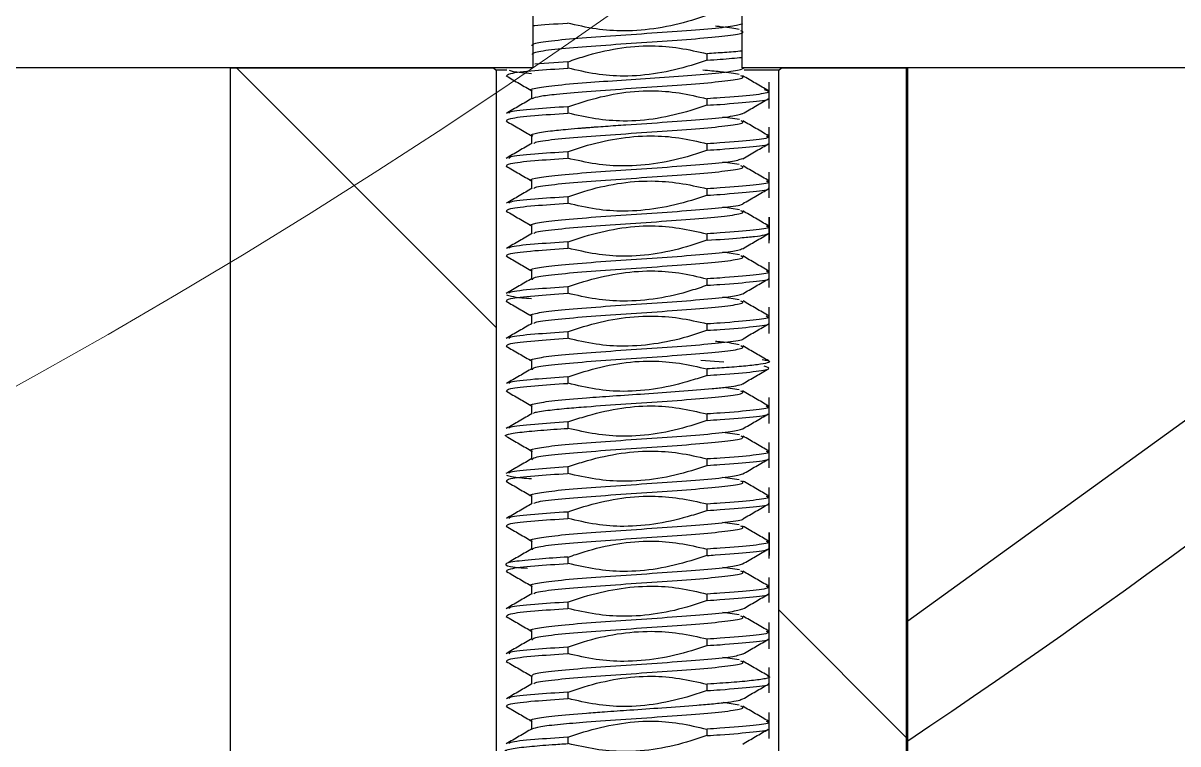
# Model space of a CAD drawing. Header units: millimetres. Extents: x -48 to 1187, y 2 to 839.
# Drawn here: x 148.46 to 153.59, y 371.42 to 374.62 of the extents above; entities that cross this region are included whole.
import ezdxf

# ---------------------------------------------------------------- set-up
doc = ezdxf.new("R2010")
doc.units = ezdxf.units.MM

# ---------------------------------------------------------------- blocks, each defined once
blk = doc.blocks.new('SW_HATCH_1')
at = {"color": 0, "linetype": 'Continuous', "lineweight": 18}
for p, q in [((-4.7283, -1.1532), (-5.8815, 0)), ((-2.9081, -2.9734), (-3.4742, -2.4073))]:
    blk.add_line(p, q, dxfattribs=at)

msp = doc.modelspace()

# ---------------------------------------------------------------- linework, layer by layer
at = {"color": 7, "linetype": 'Continuous', "lineweight": 25}
for p, q in [((150.728068, 381.619203), (150.728068, 374.419203)), ((151.65671, 374.419203), (151.65671, 381.619203)), ((150.883282, 374.447096), (150.736282, 374.436399)), ((150.882733, 374.447061), (150.882733, 374.418522)), ((151.502046, 374.454087), (151.502046, 374.482493)), ((150.728068, 374.419203), (143.378667, 374.419203)), ((149.38416, 374.419203), (149.38416, 366.019203)), ((149.38416, 374.419203), (150.552629, 374.419203)), ((150.552629, 374.419203), (150.565338, 374.409203)), ((150.612033, 374.409203), (150.565338, 374.409203)), ((150.565338, 374.409203), (150.565338, 366.019203)), ((150.612478, 374.419203), (150.61046, 374.41803)), ((155.5584, 374.419203), (151.65671, 374.419203)), ((151.660164, 374.416799), (151.664302, 374.419203)), ((151.819441, 374.409203), (151.665933, 374.409203)), ((151.819441, 374.409203), (151.83215, 374.419203)), ((151.819441, 366.019203), (151.819441, 374.409203)), ((151.83215, 374.419203), (152.385532, 374.419203)), ((152.385532, 374.419203), (152.385532, 366.019203)), ((152.392389, 366.019203), (152.392389, 374.419203)), ((151.777789, 374.239759), (151.777789, 374.356128)), ((150.721289, 374.320322), (150.721289, 374.282285)), ((151.502046, 374.253854), (151.502046, 374.282657)), ((150.882733, 374.247094), (150.882733, 374.218572)), ((151.644701, 374.189856), (151.570732, 374.200758)), ((151.777789, 374.044435), (151.777789, 374.156128)), ((150.721289, 374.120328), (150.721289, 374.082977)), ((151.502046, 374.054056), (151.502046, 374.082578)), ((150.882733, 374.047087), (150.882733, 374.018565)), ((151.644544, 373.989856), (151.57083, 374.000693)), ((151.777789, 373.842781), (151.777789, 373.956128)), ((150.721289, 373.920296), (150.721289, 373.882838)), ((151.502046, 373.854025), (151.502046, 373.882547)), ((150.882733, 373.847061), (150.882733, 373.818538)), ((151.645575, 373.789644), (151.571152, 373.800699)), ((150.721289, 373.720271), (150.721289, 373.68222)), ((151.777789, 373.654013), (151.777789, 373.756128)), ((151.777789, 373.756128), (151.777789, 373.654013)), ((151.777789, 373.64083), (151.777789, 373.756128)), ((151.502046, 373.654077), (151.502046, 373.682605)), ((150.882733, 373.647075), (150.882733, 373.618545)), ((151.644689, 373.589856), (151.570955, 373.600719)), ((150.721289, 373.520562), (150.721289, 373.482635)), ((151.777789, 373.444369), (151.777789, 373.556128)), ((151.502046, 373.454057), (151.502046, 373.482582)), ((150.882733, 373.447096), (150.882733, 373.418573)), ((151.644634, 373.389856), (151.570949, 373.400705)), ((150.721289, 373.320309), (150.721289, 373.283097)), ((151.777789, 373.239708), (151.777789, 373.356127)), ((151.502046, 373.254041), (151.502046, 373.282562)), ((150.882733, 373.24707), (150.882733, 373.218549)), ((150.721289, 373.120278), (150.721289, 373.082421)), ((151.575119, 373.113094), (151.473247, 373.120341)), ((151.502046, 373.05409), (151.502046, 373.082509)), ((150.882733, 373.047064), (150.882733, 373.018524)), ((151.644632, 372.989796), (151.584464, 372.998667)), ((151.777789, 372.840274), (151.777789, 372.956118)), ((150.721289, 372.920277), (150.721289, 372.88232)), ((150.882733, 372.847096), (150.882733, 372.81858)), ((151.502046, 372.853965), (151.502046, 372.88266)), ((151.644696, 372.789856), (151.570708, 372.80076)), ((151.777789, 372.64362), (151.777789, 372.756118)), ((150.721289, 372.720238), (150.721289, 372.683021)), ((150.882733, 372.647084), (150.882733, 372.618563)), ((151.502046, 372.654054), (151.502046, 372.682576)), ((151.644533, 372.589856), (151.570818, 372.600691)), ((151.777789, 372.443417), (151.777789, 372.556103)), ((150.721289, 372.520293), (150.721289, 372.482779)), ((150.882733, 372.447061), (150.882733, 372.418537)), ((151.502046, 372.454023), (151.502046, 372.482545)), ((151.644545, 372.389623), (151.570345, 372.400612)), ((151.777789, 372.254015), (151.777789, 372.356088)), ((151.777789, 372.356088), (151.777789, 372.254015)), ((151.777789, 372.240211), (151.777789, 372.356088)), ((150.721289, 372.320272), (150.721289, 372.282212)), ((151.502046, 372.254081), (151.502046, 372.282616)), ((150.882733, 372.247078), (150.882733, 372.218549)), ((151.644695, 372.189856), (151.570915, 372.200727)), ((151.777789, 372.04503), (151.777789, 372.156081)), ((150.721289, 372.120578), (150.721289, 372.082694)), ((151.502046, 372.054058), (151.502046, 372.082582)), ((150.882733, 372.047095), (150.882733, 372.018572)), ((151.644619, 371.989856), (151.570928, 372.000704)), ((151.777789, 371.839626), (151.777789, 371.956061)), ((150.721289, 371.920308), (150.721289, 371.883071)), ((151.502046, 371.854038), (151.502046, 371.882559)), ((150.882733, 371.847068), (150.882733, 371.818547)), ((151.644491, 371.78992), (151.570979, 371.800694)), ((150.721289, 371.720276), (150.721289, 371.682374)), ((151.777789, 371.644235), (151.777789, 371.756052)), ((151.502046, 371.654092), (151.502046, 371.682531)), ((151.774131, 371.683082), (151.77486, 371.683505)), ((150.882733, 371.647104), (150.882733, 371.618527)), ((151.64465, 371.589806), (151.572837, 371.600393)), ((150.721289, 371.520353), (150.721289, 371.482359)), ((151.777789, 371.440845), (151.777789, 371.556042)), ((151.502046, 371.453979), (151.502046, 371.482662)), ((150.882733, 371.447098), (150.882733, 371.418583))]:
    msp.add_line(p, q, dxfattribs=at)
at = {"color": 7, "linetype": 'Continuous', "lineweight": 25, "flags": 128}
msp.add_lwpolyline([(155.5584, 374.419203), (153.857619, 373.020289), (152.392389, 371.96169)], dxfattribs=at)
at = {"color": 7, "linetype": 'Continuous', "lineweight": 18}
msp.add_circle((134.392389, 398.419203), 29.029052, dxfattribs=at)
at = {"color": 7, "linetype": 'Continuous', "lineweight": 25}
for radius, start, end in [(34.4, 301.5508999, 332.0562409), (32.44, 303.7017981, 330.2037358), (37.6, 300.1230854, 324.4588859)]:
    msp.add_arc((134.392389, 398.419203), radius, start, end, dxfattribs=at)
for points, knots in [([(151.503802, 374.654126), (151.480055, 374.646064), (151.360459, 374.605457), (151.192074, 374.576741), (151.005938, 374.589532), (150.923418, 374.608684), (150.88125, 374.61847)], [0, 0, 0, 0, 0.11893513, 0.59898645, 0.79508135, 1, 1, 1, 1]), ([(150.724093, 374.516887), (150.724478, 374.521041), (150.72525, 374.529362), (150.816513, 374.541849), (150.959935, 374.554349), (151.140012, 374.566849), (151.32806, 374.579349), (151.49418, 374.591849), (151.619375, 374.604337), (151.646824, 374.612657), (151.660527, 374.616811)], [0, 0, 0, 0, 0.12472222, 0.24981688, 0.37491153, 0.50000619, 0.62510085, 0.75019551, 0.87529016, 1, 1, 1, 1]), ([(150.728068, 374.60689), (150.730678, 374.607207), (150.762645, 374.611089), (150.824966, 374.614961), (150.8822, 374.618517)], [0, 0, 0, 0, 0.08163676, 1, 1, 1, 1]), ([(151.644494, 374.589919), (151.62427, 374.594079), (151.601141, 374.598836), (151.546054, 374.603587), (151.539133, 374.604184)], [0, 0, 0, 0, 0.87436373, 1, 1, 1, 1]), ([(150.726087, 374.478846), (150.726697, 374.482492), (150.728004, 374.490308), (150.816898, 374.502309), (150.960029, 374.51485), (151.14043, 374.527391), (151.328021, 374.539918), (151.495944, 374.552436), (151.614427, 374.564941), (151.671332, 374.575699), (151.656676, 374.582285), (151.651281, 374.584709)], [0, 0, 0, 0, 0.10333716, 0.22159497, 0.33985326, 0.45810437, 0.57635501, 0.69460518, 0.81285488, 0.9311041, 1, 1, 1, 1]), ([(150.884256, 374.447132), (150.907979, 374.455244), (151.027538, 374.496125), (151.19579, 374.525821), (151.379892, 374.510085), (151.460657, 374.491765), (151.50147, 374.482507)], [0, 0, 0, 0, 0.11993421, 0.60443529, 0.80011241, 1, 1, 1, 1]), ([(151.65671, 374.493927), (151.631829, 374.491837), (151.586379, 374.488019), (151.528178, 374.484206), (151.501839, 374.48248)], [0, 0, 0, 0, 0.54744222, 1, 1, 1, 1]), ([(151.501772, 374.453997), (151.477988, 374.44607), (151.358263, 374.406171), (151.190538, 374.374982), (151.006018, 374.389854), (150.925044, 374.408939), (150.884072, 374.418596)], [0, 0, 0, 0, 0.11981326, 0.60311808, 0.79918608, 1, 1, 1, 1]), ([(151.501946, 374.454081), (151.521744, 374.455359), (151.584146, 374.459387), (151.627269, 374.463448), (151.65671, 374.46622)], [0, 0, 0, 0, 0.31726677, 1, 1, 1, 1]), ([(150.611208, 374.383257), (150.611938, 374.387261), (150.61343, 374.395436), (150.718487, 374.407215), (150.831152, 374.41497), (150.883216, 374.418553)], [0, 0, 0, 0, 0.340525908, 0.695248833, 1, 1, 1, 1]), ([(150.622654, 374.409203), (150.633497, 374.405783), (150.648181, 374.401153), (150.706353, 374.396517), (150.721571, 374.395304)], [0, 0, 0, 0, 0.73838938, 1, 1, 1, 1]), ([(150.725215, 374.316637), (150.724814, 374.316727), (150.705825, 374.320982), (150.73374, 374.329397), (150.814397, 374.341877), (150.955564, 374.353897), (151.121633, 374.365562), (151.294659, 374.377053), (151.460442, 374.388948), (151.59083, 374.401237), (151.651652, 374.41067), (151.657469, 374.415946), (151.658641, 374.41701)], [0, 0, 0, 0, 0.0026781, 0.12704639, 0.25141436, 0.37574102, 0.48638881, 0.60095439, 0.71943329, 0.84182093, 0.96811256, 1, 1, 1, 1]), ([(151.64462, 374.389786), (151.622316, 374.393961), (151.587762, 374.400429), (151.509875, 374.406906), (151.482264, 374.409203)], [0, 0, 0, 0, 0.64548628, 1, 1, 1, 1]), ([(150.610447, 374.38335), (150.629592, 374.372229), (150.667862, 374.349999), (150.706119, 374.327735), (150.725238, 374.316608)], [0, 0, 0, 0, 0.50025474, 1, 1, 1, 1]), ([(150.726126, 374.283871), (150.734392, 374.287277), (150.750089, 374.293743), (150.835309, 374.304049), (150.963606, 374.315143), (151.139831, 374.32731), (151.327457, 374.339783), (151.495535, 374.352265), (151.614104, 374.36476), (151.671039, 374.375441), (151.656788, 374.381961), (151.651658, 374.384308)], [0, 0, 0, 0, 0.10161173, 0.19293846, 0.30874882, 0.43299191, 0.55726936, 0.68154734, 0.80582584, 0.93010488, 1, 1, 1, 1]), ([(151.7742, 374.317842), (151.75506, 374.328963), (151.716799, 374.351194), (151.678555, 374.373457), (151.659442, 374.384583)], [0, 0, 0, 0, 0.50024023, 1, 1, 1, 1]), ([(150.724871, 374.284367), (150.705738, 374.273241), (150.667452, 374.250977), (150.629157, 374.228749), (150.609999, 374.21763)], [0, 0, 0, 0, 0.49972916, 1, 1, 1, 1]), ([(150.88359, 374.247145), (150.907369, 374.255083), (151.02708, 374.295049), (151.194758, 374.326458), (151.378916, 374.310955), (151.459601, 374.292052), (151.50038, 374.282498)], [0, 0, 0, 0, 0.1199848, 0.6040447, 0.79988067, 1, 1, 1, 1]), ([(151.501413, 374.253813), (151.520983, 374.255086), (151.604008, 374.260488), (151.712014, 374.27013), (151.781176, 374.27855), (151.774045, 374.282824), (151.773889, 374.282917)], [0, 0, 0, 0, 0.13232039, 0.56135676, 0.99039592, 1, 1, 1, 1]), ([(151.754334, 374.323933), (151.767374, 374.319772), (151.793455, 374.311451), (151.717836, 374.298966), (151.603624, 374.289315), (151.520923, 374.283895), (151.501444, 374.282618)], [0, 0, 0, 0, 0.30228536, 0.60457153, 0.90685852, 1, 1, 1, 1]), ([(151.659415, 374.216399), (151.678525, 374.227524), (151.71632, 374.249526), (151.754136, 374.271499), (151.772831, 374.282362)], [0, 0, 0, 0, 0.50563305, 1, 1, 1, 1]), ([(150.883043, 374.247113), (150.831278, 374.24352), (150.719434, 374.235755), (150.625523, 374.225912), (150.621778, 374.219681), (150.620541, 374.217621)], [0, 0, 0, 0, 0.36581379, 0.79037499, 1, 1, 1, 1]), ([(151.500279, 374.253965), (151.476545, 374.245889), (151.356956, 374.205198), (151.188865, 374.174977), (151.005013, 374.191018), (150.924488, 374.209369), (150.883849, 374.21863)], [0, 0, 0, 0, 0.1200764, 0.60503321, 0.80067156, 1, 1, 1, 1]), ([(150.610013, 374.183061), (150.629159, 374.171946), (150.667438, 374.149723), (150.705689, 374.127478), (150.724808, 374.116359)], [0, 0, 0, 0, 0.50017077, 1, 1, 1, 1]), ([(150.610816, 374.183051), (150.611403, 374.187147), (150.612589, 374.195409), (150.718068, 374.207271), (150.830901, 374.215013), (150.883137, 374.218598)], [0, 0, 0, 0, 0.34554132, 0.69702049, 1, 1, 1, 1]), ([(150.727041, 374.116499), (150.724178, 374.118355), (150.717904, 374.122423), (150.738279, 374.130128), (150.791497, 374.138679), (150.870884, 374.146607), (150.9271, 374.151318), (150.955385, 374.153544), (150.963359, 374.154162), (150.965722, 374.154345), (150.966058, 374.154371), (150.966218, 374.154383), (150.966588, 374.154411), (150.967328, 374.154469), (150.968811, 374.154583), (150.971783, 374.154812), (150.977757, 374.155269), (150.989818, 374.156183), (151.01437, 374.158012), (151.065019, 374.161667), (151.170761, 374.168955), (151.328111, 374.179427), (151.494137, 374.191935), (151.618896, 374.204363), (151.646164, 374.212612), (151.659667, 374.216696)], [0, 0, 0, 0, 0.05571904, 0.12212087, 0.23172935, 0.31115344, 0.36021255, 0.37331948, 0.37814279, 0.37879675, 0.37879999, 0.37892245, 0.37916737, 0.37965723, 0.38063693, 0.38259634, 0.38651514, 0.39435258, 0.41002629, 0.44136427, 0.50396498, 0.62856566, 0.75316585, 0.87776553, 1, 1, 1, 1]), ([(150.732878, 374.084198), (150.733854, 374.086084), (150.736987, 374.092137), (150.818075, 374.102356), (150.95931, 374.114856), (151.140073, 374.127356), (151.327479, 374.139856), (151.495542, 374.152356), (151.613933, 374.164856), (151.670702, 374.175419), (151.65693, 374.181815), (151.65213, 374.184045)], [0, 0, 0, 0, 0.056660379, 0.181853014, 0.307045649, 0.432238284, 0.557430919, 0.682623554, 0.807816189, 0.933008824, 1, 1, 1, 1]), ([(151.775624, 374.117564), (151.756443, 374.128679), (151.718103, 374.150898), (151.679773, 374.173151), (151.660618, 374.184272)], [0, 0, 0, 0, 0.50026001, 1, 1, 1, 1]), ([(150.723772, 374.084417), (150.704608, 374.073303), (150.666265, 374.051065), (150.6279, 374.028856), (150.60871, 374.017747)], [0, 0, 0, 0, 0.49978527, 1, 1, 1, 1]), ([(150.880934, 374.047), (150.904697, 374.05501), (151.02435, 374.095344), (151.192588, 374.124512), (151.378285, 374.111814), (151.460338, 374.092641), (151.502046, 374.082896)], [0, 0, 0, 0, 0.11920498, 0.60020841, 0.7967876, 1, 1, 1, 1]), ([(151.764362, 374.11762), (151.769855, 374.115535), (151.786323, 374.109282), (151.715793, 374.098873), (151.603818, 374.08924), (151.52132, 374.08384), (151.502056, 374.082579)], [0, 0, 0, 0, 0.17841118, 0.534902819, 0.891394458, 1, 1, 1, 1]), ([(151.502302, 374.054072), (151.521517, 374.055327), (151.604099, 374.060722), (151.711991, 374.07035), (151.781151, 374.078805), (151.773893, 374.083104), (151.773671, 374.083235)], [0, 0, 0, 0, 0.129877532, 0.558176664, 0.986475796, 1, 1, 1, 1]), ([(151.660382, 374.016261), (151.68027, 374.027806), (151.718787, 374.050164), (151.757249, 374.072459), (151.775851, 374.083241)], [0, 0, 0, 0, 0.51636701, 1, 1, 1, 1]), ([(150.882086, 374.047045), (150.830745, 374.043487), (150.71942, 374.03577), (150.625846, 374.026007), (150.621988, 374.019817), (150.620726, 374.017793)], [0, 0, 0, 0, 0.36552184, 0.79257399, 1, 1, 1, 1]), ([(151.502758, 374.054098), (151.479046, 374.045936), (151.35954, 374.0048), (151.190963, 373.976575), (151.005247, 373.99025), (150.923021, 374.008941), (150.881029, 374.018486)], [0, 0, 0, 0, 0.11909467, 0.60021526, 0.79583539, 1, 1, 1, 1]), ([(150.608711, 373.983287), (150.627896, 373.972181), (150.666251, 373.949977), (150.704581, 373.927749), (150.723738, 373.916639)], [0, 0, 0, 0, 0.50018948, 1, 1, 1, 1]), ([(150.611169, 373.983294), (150.611837, 373.987309), (150.613197, 373.99549), (150.718029, 374.007248), (150.830321, 374.014966), (150.88212, 374.018526)], [0, 0, 0, 0, 0.34174886, 0.69635125, 1, 1, 1, 1]), ([(150.72447, 373.916759), (150.724336, 373.916789), (150.705727, 373.920986), (150.733745, 373.929349), (150.814055, 373.941849), (150.960371, 373.954349), (151.139643, 373.966849), (151.327932, 373.979349), (151.493989, 373.991849), (151.618633, 374.004256), (151.645939, 374.012495), (151.659436, 374.016568)], [0, 0, 0, 0, 0.000907725, 0.126146199, 0.251384673, 0.376623148, 0.501861622, 0.627100097, 0.752338571, 0.877577046, 1, 1, 1, 1]), ([(150.733449, 373.884611), (150.734437, 373.886359), (150.73778, 373.892274), (150.818447, 373.902356), (150.959614, 373.914856), (151.140503, 373.927356), (151.327916, 373.939856), (151.495907, 373.952356), (151.614237, 373.964856), (151.670948, 373.975478), (151.656843, 373.981934), (151.651841, 373.984224)], [0, 0, 0, 0, 0.05264936, 0.17813577, 0.30362219, 0.4291086, 0.55459501, 0.68008143, 0.80556784, 0.93105426, 1, 1, 1, 1]), ([(151.776167, 373.917776), (151.756996, 373.928882), (151.718667, 373.951088), (151.68036, 373.973314), (151.661213, 373.984424)], [0, 0, 0, 0, 0.50015456, 1, 1, 1, 1]), ([(150.724644, 373.884787), (150.705518, 373.873669), (150.667253, 373.851427), (150.628959, 373.829207), (150.609805, 373.818093)], [0, 0, 0, 0, 0.49983535, 1, 1, 1, 1]), ([(150.883104, 373.847067), (150.906812, 373.855235), (151.026318, 373.89641), (151.194839, 373.925006), (151.37954, 373.910418), (151.46085, 373.892096), (151.502046, 373.882812)], [0, 0, 0, 0, 0.11962382, 0.603000316, 0.798859034, 1, 1, 1, 1]), ([(151.76396, 373.917832), (151.769732, 373.915676), (151.786663, 373.909353), (151.71619, 373.898873), (151.604126, 373.889229), (151.521473, 373.883819), (151.502049, 373.882547)], [0, 0, 0, 0, 0.1831706, 0.53720634, 0.89124207, 1, 1, 1, 1]), ([(151.502474, 373.854053), (151.52178, 373.855314), (151.604424, 373.860715), (151.712629, 373.870349), (151.78153, 373.878927), (151.773598, 373.883346), (151.773145, 373.883599)], [0, 0, 0, 0, 0.12885595, 0.55160638, 0.97435681, 1, 1, 1, 1]), ([(151.660898, 373.816883), (151.680061, 373.828004), (151.718406, 373.850255), (151.756762, 373.872473), (151.775949, 373.883587)], [0, 0, 0, 0, 0.499746179, 1, 1, 1, 1]), ([(150.882866, 373.84707), (150.831382, 373.843503), (150.719883, 373.835778), (150.626728, 373.826129), (150.622638, 373.820061), (150.621356, 373.81816)], [0, 0, 0, 0, 0.37068471, 0.80279, 1, 1, 1, 1]), ([(151.503234, 373.854072), (151.479452, 373.846125), (151.359737, 373.806122), (151.191767, 373.776047), (151.006251, 373.789291), (150.924412, 373.808673), (150.8828, 373.818528)], [0, 0, 0, 0, 0.11931036, 0.60059238, 0.79691304, 1, 1, 1, 1]), ([(150.60972, 373.783539), (150.628886, 373.77242), (150.667196, 373.750194), (150.705499, 373.727931), (150.72464, 373.716806)], [0, 0, 0, 0, 0.50027354, 1, 1, 1, 1]), ([(150.611531, 373.783544), (150.612296, 373.787476), (150.613872, 373.795574), (150.718412, 373.807252), (150.830853, 373.814975), (150.882757, 373.81854)], [0, 0, 0, 0, 0.336917471, 0.693915172, 1, 1, 1, 1]), ([(150.724213, 373.716808), (150.724152, 373.716822), (150.705701, 373.721002), (150.733887, 373.729349), (150.814304, 373.741849), (150.960691, 373.754349), (151.140246, 373.766849), (151.327719, 373.779349), (151.496769, 373.791849), (151.610801, 373.804349), (151.666134, 373.812691), (151.660711, 373.816866), (151.6607, 373.816875)], [0, 0, 0, 0, 0.00041044, 0.12532763, 0.25024481, 0.375162, 0.50007918, 0.62499637, 0.74991355, 0.87483074, 0.99974792, 1, 1, 1, 1]), ([(150.7331, 373.684323), (150.73407, 373.686153), (150.737252, 373.692153), (150.818156, 373.702329), (150.958854, 373.714807), (151.138264, 373.727247), (151.324215, 373.739659), (151.492098, 373.752106), (151.612003, 373.764588), (151.670842, 373.77544), (151.656717, 373.782129), (151.651398, 373.784648)], [0, 0, 0, 0, 0.05472089, 0.17942958, 0.3041386, 0.42738449, 0.55104828, 0.67512991, 0.79962932, 0.92454647, 1, 1, 1, 1]), ([(151.774254, 373.718038), (151.755114, 373.729157), (151.71685, 373.751387), (151.67861, 373.773644), (151.659498, 373.784768)], [0, 0, 0, 0, 0.500201323, 1, 1, 1, 1]), ([(150.884485, 373.647169), (150.90824, 373.655177), (151.027887, 373.695512), (151.195699, 373.72654), (151.379407, 373.710332), (151.459765, 373.691816), (151.500315, 373.682472)], [0, 0, 0, 0, 0.12017806, 0.60529917, 0.80082615, 1, 1, 1, 1]), ([(151.76351, 373.718152), (151.769594, 373.715907), (151.786959, 373.709499), (151.716274, 373.69893), (151.603915, 373.689273), (151.521025, 373.683848), (151.50142, 373.682565)], [0, 0, 0, 0, 0.18927839, 0.54027174, 0.89126567, 1, 1, 1, 1]), ([(150.725328, 373.68457), (150.706213, 373.673444), (150.667965, 373.65118), (150.629702, 373.628949), (150.610561, 373.617828)], [0, 0, 0, 0, 0.4997554, 1, 1, 1, 1]), ([(151.501463, 373.654039), (151.554117, 373.657619), (151.637985, 373.663321), (151.715502, 373.671162), (151.759699, 373.67736), (151.769229, 373.681443), (151.773695, 373.683357)], [0, 0, 0, 0, 0.36508492, 0.58150117, 0.8038972, 1, 1, 1, 1]), ([(151.65951, 373.616591), (151.678628, 373.627718), (151.716883, 373.649982), (151.755152, 373.672213), (151.774296, 373.683334)], [0, 0, 0, 0, 0.49974675, 1, 1, 1, 1]), ([(150.610892, 373.58305), (150.611527, 373.587127), (150.612811, 373.595374), (150.718264, 373.607234), (150.831137, 373.614995), (150.883389, 373.618587)], [0, 0, 0, 0, 0.34434881, 0.69648168, 1, 1, 1, 1]), ([(150.883366, 373.647115), (150.831057, 373.643484), (150.718313, 373.635657), (150.625079, 373.625888), (150.621925, 373.619768), (150.620935, 373.617847)], [0, 0, 0, 0, 0.372590254, 0.803049731, 1, 1, 1, 1]), ([(150.725128, 373.516895), (150.724771, 373.516975), (150.705803, 373.521215), (150.733649, 373.529577), (150.814184, 373.542004), (150.960581, 373.554303), (151.139962, 373.566882), (151.328305, 373.579379), (151.494379, 373.591891), (151.619283, 373.604346), (151.646557, 373.612629), (151.660116, 373.616747)], [0, 0, 0, 0, 0.00239514, 0.12727703, 0.25215718, 0.37702655, 0.50190635, 0.62678589, 0.7516652, 0.87654425, 1, 1, 1, 1]), ([(151.500436, 373.65395), (151.476673, 373.645963), (151.357008, 373.605744), (151.189267, 373.574515), (151.005511, 373.590651), (150.925127, 373.609253), (150.88455, 373.618643)], [0, 0, 0, 0, 0.120163244, 0.605140148, 0.80067423, 1, 1, 1, 1]), ([(150.610591, 373.583127), (150.629729, 373.572007), (150.667989, 373.549776), (150.706227, 373.527517), (150.725339, 373.516392)], [0, 0, 0, 0, 0.500211987, 1, 1, 1, 1]), ([(150.725596, 373.478532), (150.726101, 373.482307), (150.727163, 373.490248), (150.816507, 373.502356), (150.959576, 373.514856), (151.139858, 373.527356), (151.327434, 373.539856), (151.495491, 373.552356), (151.613958, 373.564856), (151.670788, 373.57545), (151.656892, 373.581878), (151.652004, 373.584139)], [0, 0, 0, 0, 0.10722502, 0.22558905, 0.34395308, 0.46231711, 0.58068114, 0.69904517, 0.8174092, 0.93577323, 1, 1, 1, 1]), ([(151.77483, 373.517624), (151.755671, 373.528744), (151.717372, 373.550971), (151.679082, 373.573235), (151.659947, 373.584361)], [0, 0, 0, 0, 0.50027193, 1, 1, 1, 1]), ([(150.881889, 373.447065), (150.905674, 373.454999), (151.0254, 373.494937), (151.193289, 373.525342), (151.378557, 373.511729), (151.460168, 373.49239), (151.501607, 373.482571)], [0, 0, 0, 0, 0.119440843, 0.601226419, 0.797517165, 1, 1, 1, 1]), ([(151.764253, 373.517685), (151.76982, 373.515578), (151.786398, 373.509304), (151.715813, 373.498873), (151.603754, 373.489238), (151.521194, 373.483835), (151.501888, 373.482572)], [0, 0, 0, 0, 0.179883144, 0.535650058, 0.891416972, 1, 1, 1, 1]), ([(150.724046, 373.484235), (150.704886, 373.473113), (150.666547, 373.450857), (150.628199, 373.428636), (150.609015, 373.41752)], [0, 0, 0, 0, 0.49973599, 1, 1, 1, 1]), ([(151.501784, 373.45404), (151.52118, 373.455306), (151.603996, 373.460711), (151.711773, 373.470349), (151.781029, 373.478727), (151.774137, 373.482948), (151.77405, 373.483001)], [0, 0, 0, 0, 0.131891686, 0.563175507, 0.994459328, 1, 1, 1, 1]), ([(151.659927, 373.416304), (151.67905, 373.427424), (151.71731, 373.449672), (151.755598, 373.471897), (151.774748, 373.483013)], [0, 0, 0, 0, 0.49982578, 1, 1, 1, 1]), ([(150.610468, 373.411365), (150.623238, 373.407198), (150.639666, 373.401838), (150.706347, 373.396478), (150.721194, 373.395284)], [0, 0, 0, 0, 0.77734866, 1, 1, 1, 1]), ([(150.610977, 373.383158), (150.611591, 373.387218), (150.612835, 373.395445), (150.71799, 373.407259), (150.830534, 373.414989), (150.88254, 373.41856)], [0, 0, 0, 0, 0.34394387, 0.696845, 1, 1, 1, 1]), ([(150.882429, 373.447077), (150.83089, 373.443508), (150.719311, 373.435781), (150.625306, 373.425933), (150.621595, 373.419669), (150.620352, 373.417571)], [0, 0, 0, 0, 0.363442634, 0.786825774, 1, 1, 1, 1]), ([(150.724807, 373.316688), (150.724567, 373.316742), (150.705761, 373.320962), (150.733637, 373.329349), (150.813977, 373.341849), (150.96027, 373.354349), (151.139569, 373.366849), (151.327893, 373.379349), (151.493987, 373.391849), (151.618672, 373.404258), (151.645977, 373.412501), (151.659478, 373.416576)], [0, 0, 0, 0, 0.00161859, 0.12675799, 0.2518974, 0.3770368, 0.5021762, 0.62731561, 0.75245501, 0.87759442, 1, 1, 1, 1]), ([(151.50132, 373.454033), (151.47761, 373.445873), (151.358095, 373.404744), (151.189625, 373.37591), (151.00487, 373.390845), (150.923499, 373.409227), (150.882197, 373.418557)], [0, 0, 0, 0, 0.11958136, 0.60278008, 0.79837614, 1, 1, 1, 1]), ([(150.609021, 373.383161), (150.628187, 373.372053), (150.666509, 373.349845), (150.704803, 373.327616), (150.723943, 373.316505)], [0, 0, 0, 0, 0.50015291, 1, 1, 1, 1]), ([(150.733373, 373.284561), (150.734359, 373.286326), (150.737672, 373.292258), (150.81836, 373.302356), (150.959495, 373.314856), (151.140329, 373.327356), (151.327717, 373.339856), (151.49573, 373.352356), (151.614073, 373.364856), (151.6708, 373.375441), (151.656897, 373.38186), (151.652019, 373.384112)], [0, 0, 0, 0, 0.053183, 0.1787473, 0.3043116, 0.42987591, 0.55544021, 0.68100451, 0.80656882, 0.93213312, 1, 1, 1, 1]), ([(151.776267, 373.317658), (151.757076, 373.328768), (151.718711, 373.350977), (151.680364, 373.373215), (151.661199, 373.384329)], [0, 0, 0, 0, 0.50021131, 1, 1, 1, 1]), ([(150.88167, 373.247007), (150.905388, 373.255153), (151.024905, 373.296204), (151.193465, 373.324441), (151.378744, 373.311102), (151.460537, 373.292534), (151.502046, 373.283111)], [0, 0, 0, 0, 0.11936087, 0.60146304, 0.79775222, 1, 1, 1, 1]), ([(151.764189, 373.317712), (151.769803, 373.315596), (151.786471, 373.309313), (151.715979, 373.298873), (151.603973, 373.289235), (151.521402, 373.283829), (151.502058, 373.282562)], [0, 0, 0, 0, 0.18047619, 0.53587065, 0.89126511, 1, 1, 1, 1]), ([(150.724134, 373.284747), (150.704986, 373.273634), (150.666676, 373.251399), (150.628334, 373.229187), (150.609157, 373.218077)], [0, 0, 0, 0, 0.49983467, 1, 1, 1, 1]), ([(151.502696, 373.254083), (151.521843, 373.255334), (151.604311, 373.260725), (151.712449, 373.270349), (151.781433, 373.278921), (151.77358, 373.283335), (151.77314, 373.283583)], [0, 0, 0, 0, 0.12803446, 0.55144819, 0.97486193, 1, 1, 1, 1]), ([(151.661448, 373.216892), (151.680618, 373.228008), (151.718975, 373.250248), (151.757343, 373.272461), (151.776535, 373.283572)], [0, 0, 0, 0, 0.49979172, 1, 1, 1, 1]), ([(150.611532, 373.183539), (150.612281, 373.187472), (150.613824, 373.195572), (150.718245, 373.207245), (150.830497, 373.214961), (150.88226, 373.218519)], [0, 0, 0, 0, 0.33720983, 0.69436896, 1, 1, 1, 1]), ([(150.882351, 373.247046), (150.83102, 373.243487), (150.719719, 373.23577), (150.626639, 373.22612), (150.622576, 373.220043), (150.621299, 373.218132)], [0, 0, 0, 0, 0.36981089, 0.80185057, 1, 1, 1, 1]), ([(150.724057, 373.116846), (150.724052, 373.116847), (150.705681, 373.121015), (150.733886, 373.129349), (150.814208, 373.141849), (150.960546, 373.154349), (151.140051, 373.166849), (151.327505, 373.179349), (151.496572, 373.191849), (151.610671, 373.204349), (151.666064, 373.212692), (151.660676, 373.216869), (151.660664, 373.216878)], [0, 0, 0, 0, 0.00003487, 0.12499474, 0.24995462, 0.37491449, 0.49987437, 0.62483424, 0.74979412, 0.87475399, 0.99971387, 1, 1, 1, 1]), ([(151.503857, 373.254125), (151.480103, 373.246083), (151.360484, 373.205586), (151.192153, 373.176705), (151.006032, 373.189441), (150.923547, 373.208659), (150.881416, 373.218475)], [0, 0, 0, 0, 0.11895369, 0.599022265, 0.795189549, 1, 1, 1, 1]), ([(150.608994, 373.183529), (150.62818, 373.172415), (150.666531, 373.150197), (150.70487, 373.127946), (150.72403, 373.116827)], [0, 0, 0, 0, 0.50025394, 1, 1, 1, 1]), ([(150.7261, 373.078857), (150.726709, 373.0825), (150.728016, 373.090313), (150.816895, 373.102311), (150.960026, 373.114852), (151.140432, 373.127394), (151.328022, 373.13992), (151.495955, 373.152437), (151.614403, 373.164943), (151.671254, 373.17567), (151.65671, 373.182224), (151.651399, 373.184618)], [0, 0, 0, 0, 0.10334977, 0.22172302, 0.34009675, 0.45845982, 0.57682242, 0.69518455, 0.8135462, 0.93190738, 1, 1, 1, 1]), ([(151.644492, 373.18992), (151.624267, 373.19408), (151.601137, 373.198836), (151.546051, 373.203587), (151.539133, 373.204184)], [0, 0, 0, 0, 0.87439932, 1, 1, 1, 1]), ([(151.775004, 373.118037), (151.755854, 373.129151), (151.717564, 373.151372), (151.679302, 373.173615), (151.660178, 373.184733)], [0, 0, 0, 0, 0.50016564, 1, 1, 1, 1]), ([(150.884371, 373.047141), (150.908098, 373.055239), (151.027667, 373.096052), (151.195861, 373.125947), (151.379853, 373.11008), (151.460515, 373.091754), (151.50125, 373.082499)], [0, 0, 0, 0, 0.11999528, 0.60470096, 0.80037213, 1, 1, 1, 1]), ([(151.745826, 373.124332), (151.755269, 373.122802), (151.782512, 373.118391), (151.779689, 373.111277), (151.745241, 373.103165), (151.678671, 373.095586), (151.596242, 373.088751), (151.531291, 373.084447), (151.501759, 373.08249)], [0, 0, 0, 0, 0.10951213, 0.31593624, 0.50974587, 0.69092759, 0.85946884, 1, 1, 1, 1]), ([(150.725267, 373.084735), (150.706156, 373.073612), (150.66792, 373.051356), (150.629661, 373.029128), (150.610524, 373.018009)], [0, 0, 0, 0, 0.499798558, 1, 1, 1, 1]), ([(151.501541, 373.053987), (151.477758, 373.046057), (151.358037, 373.00614), (151.190334, 372.974841), (151.005961, 372.989971), (150.925106, 373.008988), (150.884217, 373.018605)], [0, 0, 0, 0, 0.1198837, 0.60349215, 0.7994835, 1, 1, 1, 1]), ([(151.501862, 373.054078), (151.521378, 373.055358), (151.604067, 373.060782), (151.718117, 373.070437), (151.793385, 373.082886), (151.767326, 373.091172), (151.754353, 373.095298)], [0, 0, 0, 0, 0.09361084, 0.39661079, 0.69960997, 1, 1, 1, 1]), ([(151.660061, 373.016781), (151.679199, 373.027906), (151.717494, 373.050167), (151.755799, 373.072393), (151.774962, 373.083511)], [0, 0, 0, 0, 0.49972973, 1, 1, 1, 1]), ([(150.611165, 372.983228), (150.611888, 372.987242), (150.613362, 372.995427), (150.718486, 373.007217), (150.831181, 373.014974), (150.883268, 373.018559)], [0, 0, 0, 0, 0.34102147, 0.69542682, 1, 1, 1, 1]), ([(150.883323, 373.047102), (150.831676, 373.043539), (150.719951, 373.035831), (150.626544, 373.026169), (150.6225, 373.02008), (150.62122, 373.018152)], [0, 0, 0, 0, 0.37008492, 0.80057826, 1, 1, 1, 1]), ([(150.724687, 372.916705), (150.724469, 372.916754), (150.705754, 372.92097), (150.733826, 372.929354), (150.814271, 372.941844), (150.945341, 372.953029), (151.086516, 372.963146), (151.229837, 372.97274), (151.386898, 372.983483), (151.508253, 372.993209), (151.587405, 373.001517), (151.632514, 373.008206), (151.657187, 373.013364), (151.658367, 373.016294), (151.65861, 373.016898)], [0, 0, 0, 0, 0.00146812, 0.12596566, 0.25046317, 0.37496103, 0.45932293, 0.55518794, 0.66252441, 0.78129692, 0.84528001, 0.91215267, 0.9819135, 1, 1, 1, 1]), ([(150.610505, 372.983324), (150.629648, 372.972203), (150.667914, 372.949972), (150.706167, 372.927708), (150.725283, 372.916582)], [0, 0, 0, 0, 0.50025021, 1, 1, 1, 1]), ([(150.731386, 372.88423), (150.731681, 372.885702), (150.732662, 372.890595), (150.786753, 372.898392), (150.869203, 372.907133), (150.984816, 372.916575), (151.139737, 372.927324), (151.327462, 372.939793), (151.495514, 372.952279), (151.614083, 372.964775), (151.671009, 372.975445), (151.6568, 372.981955), (151.651698, 372.984292)], [0, 0, 0, 0, 0.04406078, 0.14650942, 0.23407124, 0.30669786, 0.43137866, 0.55606953, 0.68076085, 0.80545262, 0.93014485, 1, 1, 1, 1]), ([(151.774234, 372.917816), (151.755092, 372.928937), (151.716827, 372.951168), (151.678578, 372.973432), (151.659462, 372.984559)], [0, 0, 0, 0, 0.50024718, 1, 1, 1, 1]), ([(150.883376, 372.847136), (150.907157, 372.855069), (151.026875, 372.895001), (151.194567, 372.926354), (151.378854, 372.911072), (151.459642, 372.892099), (151.500486, 372.882506)], [0, 0, 0, 0, 0.11992411, 0.603710499, 0.799645806, 1, 1, 1, 1]), ([(151.763908, 372.917961), (151.769714, 372.915791), (151.786653, 372.909461), (151.715989, 372.898968), (151.603733, 372.889318), (151.520963, 372.883899), (151.501482, 372.882624)], [0, 0, 0, 0, 0.18431665, 0.53775864, 0.89120159, 1, 1, 1, 1]), ([(150.724795, 372.884357), (150.70566, 372.873232), (150.667369, 372.85097), (150.629068, 372.828744), (150.609907, 372.817625)], [0, 0, 0, 0, 0.49973009, 1, 1, 1, 1]), ([(150.882966, 372.847111), (150.831229, 372.843519), (150.719418, 372.835755), (150.625509, 372.825911), (150.621767, 372.819678), (150.620529, 372.817616)], [0, 0, 0, 0, 0.36561582, 0.79014165, 1, 1, 1, 1]), ([(151.500352, 372.853972), (151.476622, 372.845882), (151.357045, 372.805115), (151.18889, 372.775094), (151.004956, 372.791034), (150.92435, 372.809368), (150.883656, 372.818624)], [0, 0, 0, 0, 0.12002856, 0.60484031, 0.80050068, 1, 1, 1, 1]), ([(151.501436, 372.853926), (151.520973, 372.855199), (151.603965, 372.860607), (151.711965, 372.87025), (151.781154, 372.878668), (151.774042, 372.882933), (151.773889, 372.883024)], [0, 0, 0, 0, 0.13213929, 0.56135013, 0.9905622, 1, 1, 1, 1]), ([(151.659489, 372.816399), (151.678599, 372.827522), (151.716505, 372.849587), (151.754432, 372.871624), (151.773238, 372.88255)], [0, 0, 0, 0, 0.50415569, 1, 1, 1, 1]), ([(150.611297, 372.782947), (150.610633, 372.783121), (150.601602, 372.785481), (150.610187, 372.791575), (150.654686, 372.800491), (150.755326, 372.810003), (150.840986, 372.815769), (150.883067, 372.818601)], [0, 0, 0, 0, 0.01459969, 0.19875092, 0.51419272, 0.76134616, 1, 1, 1, 1]), ([(150.725464, 372.716461), (150.725003, 372.716564), (150.705842, 372.720835), (150.733509, 372.729285), (150.81399, 372.741811), (150.960264, 372.754352), (151.13961, 372.766893), (151.327971, 372.77942), (151.494092, 372.791937), (151.618861, 372.804364), (151.646151, 372.812614), (151.659666, 372.816699)], [0, 0, 0, 0, 0.00308051, 0.12798147, 0.25288293, 0.37778488, 0.50269998, 0.62761457, 0.75252865, 0.87744221, 1, 1, 1, 1]), ([(150.610095, 372.78294), (150.629249, 372.771823), (150.667545, 372.749597), (150.705809, 372.727348), (150.724935, 372.716227)], [0, 0, 0, 0, 0.50017535, 1, 1, 1, 1]), ([(150.725378, 372.678378), (150.725892, 372.682204), (150.726964, 372.690197), (150.81661, 372.702356), (150.959738, 372.714856), (151.139996, 372.727356), (151.327534, 372.739856), (151.495553, 372.752356), (151.613946, 372.764856), (151.670707, 372.77542), (151.656929, 372.781817), (151.652125, 372.784048)], [0, 0, 0, 0, 0.10861736, 0.22691086, 0.34520436, 0.46349786, 0.58179136, 0.70008486, 0.81837836, 0.93667186, 1, 1, 1, 1]), ([(151.775743, 372.717568), (151.756559, 372.728683), (151.718209, 372.750902), (151.679871, 372.773155), (151.660712, 372.784276)], [0, 0, 0, 0, 0.50025911, 1, 1, 1, 1]), ([(150.880911, 372.646994), (150.904669, 372.655024), (151.024301, 372.695455), (151.192598, 372.724445), (151.378282, 372.711753), (151.460343, 372.692659), (151.502046, 372.682955)], [0, 0, 0, 0, 0.11920531, 0.60025695, 0.79685044, 1, 1, 1, 1]), ([(151.764355, 372.717624), (151.769853, 372.715537), (151.78633, 372.709283), (151.715807, 372.698873), (151.603833, 372.68924), (151.521329, 372.683839), (151.502058, 372.682577)], [0, 0, 0, 0, 0.178475896, 0.534920101, 0.891364306, 1, 1, 1, 1]), ([(150.723425, 372.684259), (150.704256, 372.673143), (150.6659, 372.650902), (150.62753, 372.628689), (150.608337, 372.617578)], [0, 0, 0, 0, 0.49978659, 1, 1, 1, 1]), ([(150.882078, 372.647042), (150.830734, 372.643485), (150.719389, 372.635769), (150.625527, 372.625952), (150.62173, 372.619707), (150.620466, 372.617628)], [0, 0, 0, 0, 0.36341828, 0.78811787, 1, 1, 1, 1]), ([(151.502979, 372.654106), (151.479263, 372.645953), (151.359751, 372.604865), (151.191183, 372.576642), (151.005346, 372.590133), (150.923018, 372.608892), (150.880951, 372.618478)], [0, 0, 0, 0, 0.11903839, 0.59987728, 0.79554786, 1, 1, 1, 1]), ([(151.502381, 372.654076), (151.521577, 372.65533), (151.604139, 372.660723), (151.711842, 372.67035), (151.781057, 372.678753), (151.774053, 372.682999), (151.773923, 372.683077)], [0, 0, 0, 0, 0.13047122, 0.56115488, 0.99183854, 1, 1, 1, 1]), ([(151.660681, 372.616403), (151.679828, 372.627517), (151.718135, 372.649751), (151.756471, 372.671965), (151.775645, 372.683075)], [0, 0, 0, 0, 0.499836869, 1, 1, 1, 1]), ([(150.610432, 372.611365), (150.623164, 372.607198), (150.63956, 372.601833), (150.706259, 372.596467), (150.721161, 372.595268)], [0, 0, 0, 0, 0.7765809, 1, 1, 1, 1]), ([(150.611444, 372.583469), (150.612147, 372.587425), (150.613591, 372.595548), (150.718074, 372.607246), (150.830322, 372.614963), (150.882092, 372.618522)], [0, 0, 0, 0, 0.33850335, 0.6949128, 1, 1, 1, 1]), ([(150.724145, 372.516831), (150.724119, 372.516837), (150.705685, 372.52101), (150.733813, 372.529349), (150.814061, 372.541849), (150.960402, 372.554349), (151.139669, 372.566849), (151.327951, 372.579349), (151.494015, 372.591849), (151.618837, 372.60428), (151.646193, 372.612543), (151.659756, 372.61664)], [0, 0, 0, 0, 0.00018065, 0.12541995, 0.25065925, 0.37589855, 0.50113785, 0.62637715, 0.75161645, 0.87685576, 1, 1, 1, 1]), ([(150.60846, 372.583462), (150.627653, 372.572352), (150.666021, 372.550141), (150.704373, 372.527901), (150.72354, 372.516786)], [0, 0, 0, 0, 0.500210531, 1, 1, 1, 1]), ([(150.733475, 372.484632), (150.734462, 372.486373), (150.737812, 372.492281), (150.818455, 372.502356), (150.959619, 372.514856), (151.140515, 372.527356), (151.32794, 372.539856), (151.49591, 372.552356), (151.614317, 372.564856), (151.671135, 372.575549), (151.65676, 372.582075), (151.651562, 372.584435)], [0, 0, 0, 0, 0.052343076, 0.177589353, 0.302835631, 0.428081908, 0.553328186, 0.678574463, 0.803820741, 0.929067018, 1, 1, 1, 1]), ([(151.775789, 372.517965), (151.756618, 372.529073), (151.718287, 372.551283), (151.679985, 372.573514), (151.66084, 372.584626)], [0, 0, 0, 0, 0.50015788, 1, 1, 1, 1]), ([(150.883325, 372.447078), (150.907034, 372.455241), (151.026546, 372.496391), (151.195037, 372.525128), (151.379656, 372.510334), (151.460894, 372.492019), (151.502046, 372.482741)], [0, 0, 0, 0, 0.11966307, 0.60319691, 0.79899861, 1, 1, 1, 1]), ([(151.763651, 372.51802), (151.769638, 372.515801), (151.78687, 372.509415), (151.716286, 372.498873), (151.604139, 372.489229), (151.52148, 372.483817), (151.502048, 372.482545)], [0, 0, 0, 0, 0.18749291, 0.53963541, 0.8917779, 1, 1, 1, 1]), ([(150.724779, 372.484808), (150.705654, 372.473688), (150.66739, 372.451441), (150.629099, 372.429217), (150.609946, 372.418101)], [0, 0, 0, 0, 0.49982799, 1, 1, 1, 1]), ([(150.882946, 372.447074), (150.831434, 372.443506), (150.719901, 372.43578), (150.626747, 372.426132), (150.622654, 372.420068), (150.621373, 372.41817)], [0, 0, 0, 0, 0.37091517, 0.803102, 1, 1, 1, 1]), ([(151.503027, 372.45406), (151.479243, 372.446122), (151.35952, 372.406162), (151.191602, 372.375882), (151.006236, 372.389345), (150.924538, 372.408704), (150.883032, 372.418539)], [0, 0, 0, 0, 0.11939022, 0.60097856, 0.79728344, 1, 1, 1, 1]), ([(151.502399, 372.454046), (151.521741, 372.45531), (151.604427, 372.460713), (151.712658, 372.470349), (151.781547, 372.478929), (151.773597, 372.48335), (151.773139, 372.483605)], [0, 0, 0, 0, 0.129028, 0.551591, 0.97415401, 1, 1, 1, 1]), ([(151.660796, 372.416883), (151.679957, 372.428004), (151.7183, 372.450259), (151.756652, 372.472479), (151.775838, 372.483595)], [0, 0, 0, 0, 0.49973868, 1, 1, 1, 1]), ([(150.611489, 372.383517), (150.61225, 372.387458), (150.613815, 372.395565), (150.718426, 372.407254), (150.830906, 372.414978), (150.88284, 372.418544)], [0, 0, 0, 0, 0.337372265, 0.694056917, 1, 1, 1, 1]), ([(150.724352, 372.316777), (150.724245, 372.316801), (150.705718, 372.320992), (150.733862, 372.329349), (150.814315, 372.341849), (150.960702, 372.354349), (151.140266, 372.366849), (151.327743, 372.379349), (151.496794, 372.391849), (151.610819, 372.404349), (151.666144, 372.412691), (151.660716, 372.416866), (151.660706, 372.416874)], [0, 0, 0, 0, 0.00072463, 0.12560371, 0.25048278, 0.37536185, 0.50024093, 0.62512, 0.74999907, 0.87487815, 0.99975722, 1, 1, 1, 1]), ([(151.774208, 372.318009), (151.75507, 372.329129), (151.716808, 372.35136), (151.678569, 372.373618), (151.659458, 372.384743)], [0, 0, 0, 0, 0.50020806, 1, 1, 1, 1]), ([(150.609859, 372.383514), (150.629021, 372.372394), (150.667324, 372.350167), (150.70562, 372.327904), (150.724757, 372.316778)], [0, 0, 0, 0, 0.50027299, 1, 1, 1, 1]), ([(150.726077, 372.278865), (150.726644, 372.282517), (150.727857, 372.29034), (150.81668, 372.302321), (150.959729, 372.314903), (151.140107, 372.327198), (151.327725, 372.339619), (151.495737, 372.352056), (151.614287, 372.364539), (151.671231, 372.375285), (151.656713, 372.381886), (151.651407, 372.384299)], [0, 0, 0, 0, 0.10361686, 0.22193474, 0.34025289, 0.45854556, 0.57686447, 0.69518505, 0.81350732, 0.93183128, 1, 1, 1, 1]), ([(150.725288, 372.284539), (150.706172, 372.273412), (150.66792, 372.251148), (150.629654, 372.228918), (150.610511, 372.217797)], [0, 0, 0, 0, 0.49975037, 1, 1, 1, 1]), ([(150.884405, 372.247168), (150.908165, 372.255163), (151.027823, 372.295425), (151.195589, 372.326584), (151.379321, 372.310412), (151.45969, 372.291844), (151.500254, 372.282473)], [0, 0, 0, 0, 0.12017171, 0.60521455, 0.80074147, 1, 1, 1, 1]), ([(151.763561, 372.318132), (151.769609, 372.315897), (151.786922, 372.309499), (151.716249, 372.298941), (151.603898, 372.289284), (151.521005, 372.283858), (151.501398, 372.282575)], [0, 0, 0, 0, 0.18860886, 0.53988783, 0.89116749, 1, 1, 1, 1]), ([(151.501428, 372.254041), (151.513737, 372.254841), (151.589335, 372.25975), (151.702634, 372.268913), (151.768996, 372.277897), (151.772313, 372.282702), (151.772748, 372.283332)], [0, 0, 0, 0, 0.08229822, 0.50546447, 0.9351491, 1, 1, 1, 1]), ([(151.659465, 372.216561), (151.678581, 372.227687), (151.716831, 372.249951), (151.755096, 372.272182), (151.774237, 372.283303)], [0, 0, 0, 0, 0.49975233, 1, 1, 1, 1]), ([(150.883338, 372.247117), (150.838361, 372.244069), (150.737612, 372.237241), (150.633506, 372.226459), (150.595445, 372.214648), (150.619972, 372.204838), (150.684234, 372.198967), (150.703729, 372.197186)], [0, 0, 0, 0, 0.183337574, 0.410677409, 0.647229287, 0.892980638, 1, 1, 1, 1]), ([(151.500339, 372.253948), (151.476581, 372.245949), (151.356927, 372.205659), (151.189145, 372.174548), (151.005425, 372.190736), (150.925063, 372.209284), (150.884506, 372.218644)], [0, 0, 0, 0, 0.12017576, 0.60525472, 0.80077953, 1, 1, 1, 1]), ([(150.610562, 372.183092), (150.629701, 372.171973), (150.667963, 372.149743), (150.706202, 372.127485), (150.725313, 372.116361)], [0, 0, 0, 0, 0.50020505, 1, 1, 1, 1]), ([(150.610835, 372.183023), (150.611461, 372.187112), (150.612725, 372.195371), (150.718251, 372.207241), (150.831124, 372.214999), (150.883373, 372.21859)], [0, 0, 0, 0, 0.34504172, 0.696816998, 1, 1, 1, 1]), ([(150.725198, 372.116895), (150.724818, 372.11698), (150.70581, 372.121225), (150.733706, 372.129594), (150.813918, 372.142), (150.91229, 372.150232), (151.019768, 372.158467), (151.140162, 372.1669), (151.328189, 372.179383), (151.494358, 372.191902), (151.619216, 372.204351), (151.646492, 372.212629), (151.660043, 372.216741)], [0, 0, 0, 0, 0.00255042, 0.12743757, 0.25232292, 0.37714627, 0.37716097, 0.50204495, 0.62692863, 0.751812, 0.87669506, 1, 1, 1, 1]), ([(150.732621, 372.084012), (150.733586, 372.08596), (150.736614, 372.092074), (150.817913, 372.102356), (150.959213, 372.114856), (151.139965, 372.127356), (151.327407, 372.139856), (151.495497, 372.152356), (151.613938, 372.164856), (151.670752, 372.175437), (151.656908, 372.181852), (151.652056, 372.1841)], [0, 0, 0, 0, 0.05839082, 0.18328026, 0.30816969, 0.43305913, 0.55794857, 0.682838, 0.80772744, 0.93261688, 1, 1, 1, 1]), ([(151.774976, 372.117591), (151.755813, 372.12871), (151.717507, 372.150937), (151.67921, 372.1732), (151.660071, 372.184325)], [0, 0, 0, 0, 0.50027295, 1, 1, 1, 1]), ([(150.723967, 372.084247), (150.704807, 372.073127), (150.666468, 372.050876), (150.628118, 372.028659), (150.608933, 372.017545)], [0, 0, 0, 0, 0.49974585, 1, 1, 1, 1]), ([(150.881671, 372.047052), (150.905454, 372.054994), (151.025175, 372.094969), (151.193112, 372.125172), (151.378536, 372.111794), (151.460288, 372.092425), (151.501834, 372.082582)], [0, 0, 0, 0, 0.1193597, 0.60083021, 0.79714337, 1, 1, 1, 1]), ([(151.501862, 372.054046), (151.521226, 372.05531), (151.604003, 372.060713), (151.711793, 372.07035), (151.78104, 372.078737), (151.774103, 372.082968), (151.773999, 372.083031)], [0, 0, 0, 0, 0.13158502, 0.56250873, 0.99343244, 1, 1, 1, 1]), ([(151.764309, 372.117651), (151.769837, 372.115556), (151.786358, 372.109293), (151.715792, 372.098873), (151.60377, 372.08924), (151.521246, 372.083839), (151.50197, 372.082577)], [0, 0, 0, 0, 0.17912758, 0.53529014, 0.8914527, 1, 1, 1, 1]), ([(151.660104, 372.016348), (151.679227, 372.027466), (151.717486, 372.049708), (151.755774, 372.071928), (151.774924, 372.083042)], [0, 0, 0, 0, 0.49983532, 1, 1, 1, 1]), ([(150.88235, 372.047071), (150.830847, 372.043504), (150.719315, 372.035779), (150.625364, 372.025941), (150.621637, 372.019684), (150.620391, 372.017594)], [0, 0, 0, 0, 0.36360622, 0.78741048, 1, 1, 1, 1]), ([(151.501536, 372.054044), (151.477828, 372.045878), (151.358318, 372.004718), (151.189816, 371.976036), (151.004901, 371.990773), (150.923385, 372.009187), (150.881962, 372.018545)], [0, 0, 0, 0, 0.119497551, 0.602364022, 0.797940588, 1, 1, 1, 1]), ([(150.608662, 371.983333), (150.62783, 371.972227), (150.666153, 371.950022), (150.704453, 371.927796), (150.723597, 371.916687)], [0, 0, 0, 0, 0.50015121, 1, 1, 1, 1]), ([(150.611249, 371.983331), (150.611896, 371.987333), (150.613217, 371.995502), (150.718012, 372.007257), (150.830494, 372.014985), (150.882455, 372.018555)], [0, 0, 0, 0, 0.34078616, 0.69547413, 1, 1, 1, 1]), ([(150.724403, 371.916779), (150.724298, 371.916802), (150.705709, 371.920992), (150.733713, 371.929349), (150.813965, 371.941849), (150.96028, 371.954349), (151.139568, 371.966849), (151.327886, 371.979349), (151.493981, 371.991849), (151.618728, 372.004266), (151.646055, 372.012517), (151.659581, 372.0166)], [0, 0, 0, 0, 0.00071053, 0.12593362, 0.25115671, 0.3763798, 0.50160289, 0.62682599, 0.75204908, 0.87727217, 1, 1, 1, 1]), ([(150.725508, 371.878492), (150.726065, 371.88228), (150.727234, 371.890234), (150.816782, 371.902356), (150.959949, 371.914856), (151.140248, 371.927356), (151.327788, 371.939856), (151.495741, 371.952356), (151.614148, 371.964856), (151.67095, 371.975496), (151.656832, 371.98197), (151.651801, 371.984278)], [0, 0, 0, 0, 0.1074229, 0.22558617, 0.34374944, 0.46191271, 0.58007598, 0.69823925, 0.81640253, 0.9345658, 1, 1, 1, 1]), ([(151.776036, 371.917828), (151.756849, 371.928934), (151.718491, 371.951139), (151.680158, 371.97337), (151.660999, 371.984481)], [0, 0, 0, 0, 0.500196546, 1, 1, 1, 1]), ([(150.723721, 371.884482), (150.70458, 371.873372), (150.666287, 371.851146), (150.62797, 371.828939), (150.608806, 371.817833)], [0, 0, 0, 0, 0.49985054, 1, 1, 1, 1]), ([(150.881882, 371.847014), (150.905596, 371.855171), (151.025106, 371.896279), (151.193679, 371.9245), (151.378866, 371.910983), (151.460586, 371.892478), (151.502046, 371.883089)], [0, 0, 0, 0, 0.11940078, 0.60172537, 0.79793717, 1, 1, 1, 1]), ([(151.763917, 371.917879), (151.76972, 371.915707), (151.786657, 371.909368), (151.716075, 371.898873), (151.603995, 371.889234), (151.521414, 371.883827), (151.502056, 371.88256)], [0, 0, 0, 0, 0.18432344, 0.53801552, 0.8917076, 1, 1, 1, 1]), ([(151.502699, 371.85408), (151.521861, 371.855333), (151.604352, 371.860725), (151.712252, 371.87035), (151.781292, 371.878843), (151.773812, 371.883179), (151.77352, 371.883348)], [0, 0, 0, 0, 0.12913479, 0.55591262, 0.98269046, 1, 1, 1, 1]), ([(151.661004, 371.816672), (151.680165, 371.827785), (151.718502, 371.850019), (151.756864, 371.872225), (151.776053, 371.883333)], [0, 0, 0, 0, 0.499793733, 1, 1, 1, 1]), ([(150.882427, 371.847049), (150.831052, 371.843489), (150.719672, 371.835771), (150.626162, 371.82604), (150.622198, 371.819882), (150.620916, 371.817892)], [0, 0, 0, 0, 0.36682921, 0.795272, 1, 1, 1, 1]), ([(151.503863, 371.854121), (151.480103, 371.846099), (151.360463, 371.805705), (151.192189, 371.776649), (151.006109, 371.789365), (150.923683, 371.808641), (150.881605, 371.818481)], [0, 0, 0, 0, 0.11898495, 0.5991291, 0.79535638, 1, 1, 1, 1]), ([(150.609049, 371.783569), (150.628231, 371.772454), (150.666576, 371.750236), (150.70491, 371.727984), (150.724067, 371.716863)], [0, 0, 0, 0, 0.50025794, 1, 1, 1, 1]), ([(150.611593, 371.783579), (150.612353, 371.787499), (150.61392, 371.795585), (150.718282, 371.807246), (150.830551, 371.814962), (150.882328, 371.818521)], [0, 0, 0, 0, 0.33643515, 0.69397841, 1, 1, 1, 1]), ([(150.724075, 371.716878), (150.724466, 371.721035), (150.72525, 371.729359), (150.816551, 371.741849), (150.959995, 371.754349), (151.140083, 371.766849), (151.328134, 371.779349), (151.494238, 371.791849), (151.619326, 371.804326), (151.646728, 371.812635), (151.66039, 371.816778)], [0, 0, 0, 0, 0.124842627, 0.249967251, 0.375091876, 0.5002165, 0.625341124, 0.750465748, 0.875590372, 1, 1, 1, 1]), ([(150.73336, 371.684475), (150.734343, 371.686246), (150.73764, 371.692189), (150.818394, 371.702315), (150.959621, 371.714855), (151.14054, 371.727396), (151.327995, 371.739922), (151.49596, 371.752438), (151.614414, 371.764943), (151.671289, 371.775683), (151.656695, 371.782251), (151.651347, 371.784658)], [0, 0, 0, 0, 0.053049831, 0.178014346, 0.302979351, 0.427928837, 0.552877828, 0.677826326, 0.802774328, 0.927721838, 1, 1, 1, 1]), ([(151.774818, 371.718072), (151.755671, 371.729187), (151.717388, 371.751408), (151.679134, 371.773652), (151.660014, 371.78477)], [0, 0, 0, 0, 0.50016803, 1, 1, 1, 1]), ([(150.884458, 371.647148), (150.908189, 371.655233), (151.027771, 371.695972), (151.195902, 371.726068), (151.379802, 371.710088), (151.460376, 371.691748), (151.501047, 371.682491)], [0, 0, 0, 0, 0.1200479, 0.60491999, 0.80057279, 1, 1, 1, 1]), ([(151.770167, 371.718105), (151.772779, 371.717474), (151.788451, 371.713688), (151.765304, 371.70699), (151.707026, 371.698243), (151.615719, 371.690215), (151.54121, 371.685042), (151.502459, 371.682558), (151.501686, 371.682508)], [0, 0, 0, 0, 0.05310491, 0.31862856, 0.56427374, 0.79000977, 0.99580842, 1, 1, 1, 1]), ([(150.725349, 371.684736), (150.706238, 371.673611), (150.668, 371.651353), (150.62974, 371.629122), (150.610602, 371.618002)], [0, 0, 0, 0, 0.49978932, 1, 1, 1, 1]), ([(151.501781, 371.654075), (151.521375, 371.655356), (151.604365, 371.66078), (151.712648, 371.670435), (151.781531, 371.678979), (151.773716, 371.683361), (151.773323, 371.683581)], [0, 0, 0, 0, 0.130849797, 0.55422836, 0.977605825, 1, 1, 1, 1]), ([(151.659975, 371.616768), (151.67911, 371.627894), (151.716983, 371.649915), (151.754865, 371.6719), (151.773608, 371.682777)], [0, 0, 0, 0, 0.505237198, 1, 1, 1, 1]), ([(150.611128, 371.583197), (150.611834, 371.58722), (150.613272, 371.595414), (150.718439, 371.607217), (150.831181, 371.614976), (150.883311, 371.618564)], [0, 0, 0, 0, 0.34146857, 0.69549971, 1, 1, 1, 1]), ([(150.883355, 371.647142), (150.831669, 371.643643), (150.719906, 371.636077), (150.626501, 371.626543), (150.622478, 371.620496), (150.621204, 371.618581)], [0, 0, 0, 0, 0.37020579, 0.80052539, 1, 1, 1, 1]), ([(150.724758, 371.516769), (150.724517, 371.516823), (150.705762, 371.521042), (150.733824, 371.529419), (150.814213, 371.541885), (150.935424, 371.552177), (151.053673, 371.560833), (151.167415, 371.568595), (151.311497, 371.57824), (151.439133, 371.587509), (151.534045, 371.595818), (151.597398, 371.602782), (151.644441, 371.609953), (151.654899, 371.614807), (151.660014, 371.617181)], [0, 0, 0, 0, 0.00161938, 0.12572123, 0.24982258, 0.37390127, 0.4325316, 0.50995739, 0.60611055, 0.72090651, 0.78559688, 0.85498707, 0.92907325, 1, 1, 1, 1]), ([(151.501319, 371.653978), (151.477539, 371.646043), (151.357824, 371.606098), (151.190137, 371.574721), (151.005901, 371.59009), (150.925154, 371.609036), (150.884336, 371.618614)], [0, 0, 0, 0, 0.1199481, 0.60384148, 0.79974159, 1, 1, 1, 1]), ([(150.610555, 371.583294), (150.629696, 371.572173), (150.667959, 371.549942), (150.706206, 371.527679), (150.725321, 371.516552)], [0, 0, 0, 0, 0.5002444, 1, 1, 1, 1]), ([(150.725113, 371.483817), (150.734217, 371.487352), (150.752433, 371.494425), (150.842843, 371.504774), (150.971974, 371.515716), (151.139761, 371.527326), (151.327357, 371.539801), (151.495462, 371.552291), (151.614036, 371.564787), (151.670972, 371.575447), (151.656814, 371.581945), (151.651745, 371.584272)], [0, 0, 0, 0, 0.10557046, 0.21124897, 0.30948212, 0.43368559, 0.55793844, 0.68219165, 0.80644524, 0.93069919, 1, 1, 1, 1]), ([(151.774288, 371.517787), (151.755145, 371.528908), (151.716877, 371.551138), (151.678623, 371.573402), (151.659505, 371.584529)], [0, 0, 0, 0, 0.50025206, 1, 1, 1, 1]), ([(150.883151, 371.447127), (150.906934, 371.455055), (151.026657, 371.494964), (151.194368, 371.526225), (151.378796, 371.51119), (151.459695, 371.492147), (151.500615, 371.482515)], [0, 0, 0, 0, 0.11985743, 0.60335188, 0.79937309, 1, 1, 1, 1]), ([(151.763961, 371.517931), (151.76973, 371.51577), (151.786609, 371.509449), (151.715934, 371.498965), (151.603697, 371.489318), (151.520968, 371.483901), (151.501529, 371.482628)], [0, 0, 0, 0, 0.183702114, 0.537512526, 0.891323888, 1, 1, 1, 1]), ([(150.724664, 371.48432), (150.705519, 371.473193), (150.667209, 371.450925), (150.628892, 371.428694), (150.609723, 371.417573)], [0, 0, 0, 0, 0.49971682, 1, 1, 1, 1]), ([(151.501472, 371.453942), (151.520989, 371.455214), (151.603961, 371.460621), (151.711896, 371.470264), (151.781112, 371.478664), (151.774089, 371.482911), (151.773966, 371.482986)], [0, 0, 0, 0, 0.13226502, 0.56227848, 0.99229301, 1, 1, 1, 1]), ([(151.659481, 371.416346), (151.678594, 371.42747), (151.716558, 371.449566), (151.754545, 371.471636), (151.773408, 371.482595)], [0, 0, 0, 0, 0.50343678, 1, 1, 1, 1]), ([(150.611974, 371.383041), (150.610663, 371.38344), (150.596692, 371.387703), (150.621285, 371.39531), (150.699871, 371.405193), (150.794342, 371.412773), (150.859281, 371.417041), (150.882991, 371.418599)], [0, 0, 0, 0, 0.03377965, 0.36004968, 0.6381525, 0.86788271, 1, 1, 1, 1]), ([(150.882884, 371.447108), (150.831149, 371.443516), (150.719347, 371.435753), (150.625384, 371.425893), (150.621677, 371.419644), (150.620444, 371.417565)], [0, 0, 0, 0, 0.36502524, 0.78883723, 1, 1, 1, 1]), ([(151.50045, 371.45398), (151.476724, 371.445876), (151.357159, 371.405038), (151.188942, 371.375217), (151.00491, 371.391037), (150.924209, 371.40936), (150.883446, 371.418615)], [0, 0, 0, 0, 0.1199727, 0.6046035, 0.80027846, 1, 1, 1, 1])]:
    msp.add_open_spline(points, degree=3, knots=knots, dxfattribs=at)

# ---------------------------------------------------------------- block references
at = {"color": 7, "linetype": 'Continuous', "lineweight": 18}
msp.add_blockref('SW_HATCH_1', (155.29367, 374.419203), dxfattribs=at)

doc.saveas('drawing.dxf')
